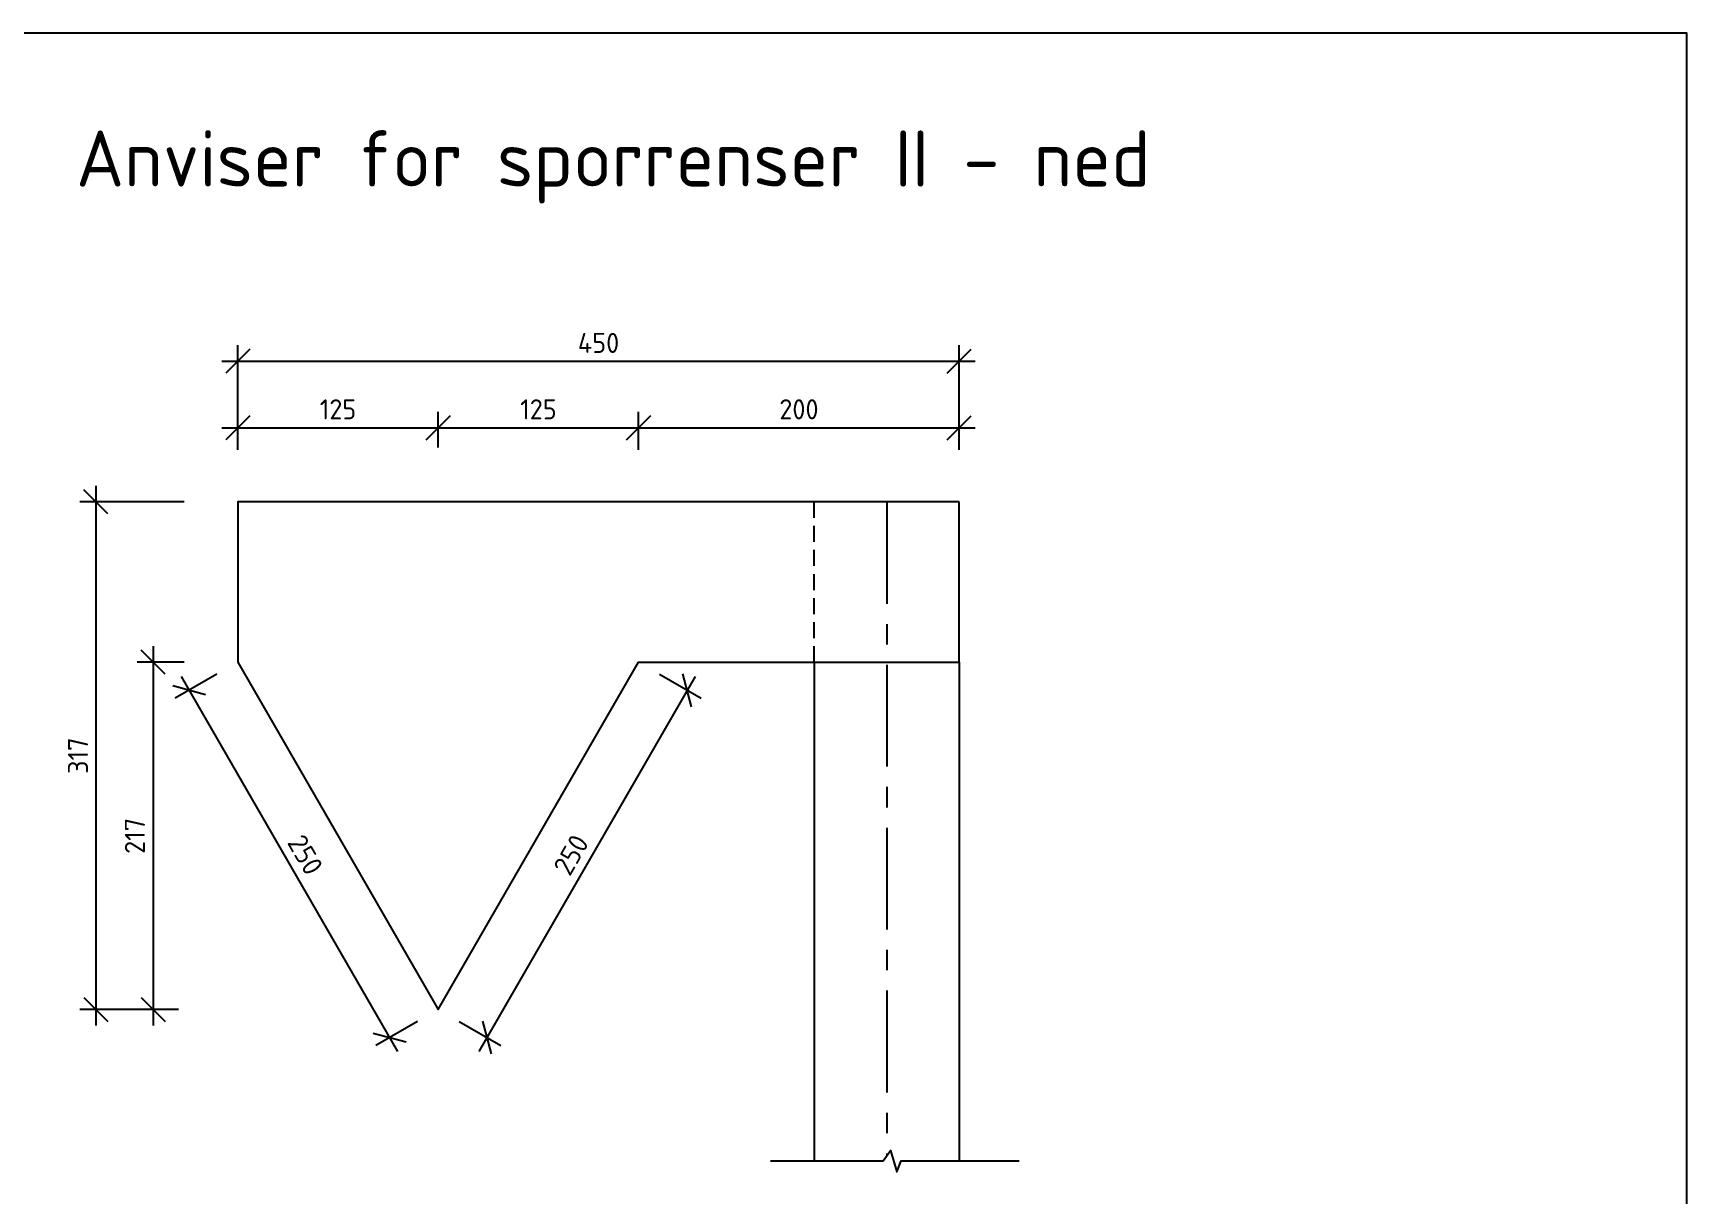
# Model space of a CAD drawing. Header units: metres. Extents: x 24 to 11324, y -6370 to 1435.
# Drawn here: x 970 to 2002, y 711 to 1435 of the extents above; entities that cross this region are included whole.
import ezdxf

# ---------------------------------------------------------------- set-up
doc = ezdxf.new("R2010")
doc.units = ezdxf.units.M
doc.linetypes.add('CENTERX2', pattern=[101.6, 63.5, -12.7, 12.7, -12.7])
doc.linetypes.add('DASHED_2', pattern=[3, 2, -1])
doc.layers.get('0').update_dxf_attribs({"linetype": 'CONTINUOUS'})
doc.layers.get('DEFPOINTS').update_dxf_attribs({"linetype": 'CONTINUOUS'})
for name, color, linetype in [('DIM', 4, 'CONTINUOUS'), ('Maal', 2, 'CONTINUOUS'), ('Senterlinjer', 4, 'CENTERX2'), ('Skilt', 5, 'CONTINUOUS'), ('Stolpe', 2, 'CONTINUOUS'), ('T140', 6, 'CONTINUOUS')]:
    doc.layers.add(name, color=color, linetype=linetype)
doc.layers.add('P-MV', color=6, linetype='CONTINUOUS', plot=False)
doc.styles.add('iso3098', font='iso3098.shx')
doc.styles.add('ISO70', font='ISO3098.shx', dxfattribs={"height": 7})
doc.dimstyles.new('POINT_1-5MM', dxfattribs={"dimscale": 10, "dimtxt": 1.25, "dimasz": 1.5, "dimexe": 1, "dimexo": 1.5, "dimgap": 0.5, "dimtad": 1, "dimdec": 0, "dimzin": 0, "dimdsep": 46, "dimtxsty": 'iso3098', "dimblk1": 'OBLIQUE', "dimblk2": 'OBLIQUE', "dimsah": 1, "dimcen": 4, "dimdle": 1, "dimclrd": 256, "dimclre": 256, "dimadec": 0, "dimazin": 0, "dimtfac": 1, "dimtdec": 0, "dimtix": 1, "dimtmove": 2, "dimatfit": 3, "dimldrblk": 'OBLIQUE', "dimfxl": 1, "dimtolj": 1, "dimtzin": 0, "dimlwd": -1, "dimlwe": -1, "dimarcsym": 0})

# ---------------------------------------------------------------- blocks, each defined once
blk = doc.blocks.new('_Oblique')
at = {"color": 0, "linetype": 'ByBlock', "lineweight": -2}
blk.add_line((-0.5, -0.5), (0.5, 0.5), dxfattribs=at)
blk = doc.blocks.new('*D10')
at = {"layer": 'DEFPOINTS', "color": 0, "transparency": 16777216}
for p in [(1079.6, 1042.7), (1045.3, 826.1), (1076.1, 826.1)]:
    blk.add_point(p, dxfattribs=at)
at = {"layer": 'Maal', "transparency": 16777216}
for p, q in [((1045.3, 1052.7), (1045.3, 816.1)), ((1064.6, 1042.7), (1035.3, 1042.7)), ((1061.1, 826.1), (1035.3, 826.1))]:
    blk.add_line(p, q, dxfattribs=at)
at = {"layer": 'Maal', "transparency": 16777216, "xscale": 15, "yscale": 15, "zscale": 15}
for p, rotation in [((1045.3, 1042.7), 90), ((1045.3, 826.1), 270)]:
    blk.add_blockref('_Oblique', p, dxfattribs=dict(at, rotation=rotation))
at = {"layer": 'Maal', "color": 0, "transparency": 16777216, "insert": (1033.9, 934.4), "char_height": 12.5, "attachment_point": 5, "rotation": 90, "style": 'iso3098'}
blk.add_mtext('\\A1;217', dxfattribs=at)
blk = doc.blocks.new('*D11')
at = {"layer": 'DEFPOINTS', "color": 0, "transparency": 16777216}
for p in [(1079.6, 1142.7), (1009.6, 826.1), (1076.1, 826.1)]:
    blk.add_point(p, dxfattribs=at)
at = {"layer": 'Maal', "transparency": 16777216}
for p, q in [((1009.6, 1152.7), (1009.6, 816.1)), ((1064.6, 1142.7), (999.6, 1142.7)), ((1061.1, 826.1), (999.6, 826.1))]:
    blk.add_line(p, q, dxfattribs=at)
at = {"layer": 'Maal', "transparency": 16777216, "xscale": 15, "yscale": 15, "zscale": 15}
for p, rotation in [((1009.6, 1142.7), 90), ((1009.6, 826.1), 270)]:
    blk.add_blockref('_Oblique', p, dxfattribs=dict(at, rotation=rotation))
at = {"layer": 'Maal', "color": 0, "transparency": 16777216, "insert": (998.4, 984.4), "char_height": 12.5, "attachment_point": 5, "rotation": 90, "style": 'iso3098'}
blk.add_mtext('\\A1;317', dxfattribs=at)
blk = doc.blocks.new('*D12')
at = {"layer": 'DEFPOINTS', "color": 0, "transparency": 16777216}
for p in [(1098.1, 1042.7), (1223.1, 826.1), (1192.8, 808.7)]:
    blk.add_point(p, dxfattribs=at)
at = {"layer": 'Maal', "transparency": 16777216}
for p, q in [((1085.1, 1035.2), (1059.1, 1020.2)), ((1062.8, 1033.8), (1197.8, 800)), ((1210.1, 818.6), (1184.1, 803.7))]:
    blk.add_line(p, q, dxfattribs=at)
at = {"layer": 'Maal', "transparency": 16777216, "xscale": 15, "yscale": 15, "zscale": 15}
for p, rotation in [((1067.8, 1025.2), 120), ((1192.8, 808.7), 299.9999999999999)]:
    blk.add_blockref('_Oblique', p, dxfattribs=dict(at, rotation=rotation))
at = {"layer": 'Maal', "color": 0, "transparency": 16777216, "insert": (1140.2, 922.6), "char_height": 12.5, "attachment_point": 5, "rotation": 300, "style": 'iso3098'}
blk.add_mtext('\\A1;250', dxfattribs=at)
blk = doc.blocks.new('*D13')
at = {"layer": 'DEFPOINTS', "color": 0, "transparency": 16777216}
for p in [(1348.1, 1042.7), (1223.1, 826.1), (1253.4, 808.7)]:
    blk.add_point(p, dxfattribs=at)
at = {"layer": 'Maal', "transparency": 16777216}
for p, q in [((1383.4, 1033.8), (1248.4, 800)), ((1361.1, 1035.2), (1387.1, 1020.2)), ((1236.1, 818.6), (1262.1, 803.7))]:
    blk.add_line(p, q, dxfattribs=at)
at = {"layer": 'Maal', "transparency": 16777216, "xscale": 15, "yscale": 15, "zscale": 15}
for p, rotation in [((1378.4, 1025.2), 60.00000000000002), ((1253.4, 808.7), 240)]:
    blk.add_blockref('_Oblique', p, dxfattribs=dict(at, rotation=rotation))
at = {"layer": 'Maal', "color": 0, "transparency": 16777216, "insert": (1306, 922.6), "char_height": 12.5, "attachment_point": 5, "rotation": 60, "style": 'iso3098'}
blk.add_mtext('\\A1;250', dxfattribs=at)
blk = doc.blocks.new('*D14')
at = {"layer": 'DEFPOINTS', "color": 0, "transparency": 16777216}
for p in [(1548.1, 1188.9), (1348.1, 1160.1), (1548.1, 1160.1)]:
    blk.add_point(p, dxfattribs=at)
at = {"layer": 'Maal', "transparency": 16777216}
for p, q in [((1348.1, 1175.1), (1348.1, 1198.9)), ((1548.1, 1175.1), (1548.1, 1198.9)), ((1338.1, 1188.9), (1558.1, 1188.9))]:
    blk.add_line(p, q, dxfattribs=at)
at = {"layer": 'Maal', "transparency": 16777216, "xscale": 15, "yscale": 15, "zscale": 15, "rotation": 180}
blk.add_blockref('_Oblique', (1348.1, 1188.9), dxfattribs=at)
at = {"layer": 'Maal', "transparency": 16777216, "xscale": 15, "yscale": 15, "zscale": 15}
blk.add_blockref('_Oblique', (1548.1, 1188.9), dxfattribs=at)
at = {"layer": 'Maal', "color": 0, "transparency": 16777216, "insert": (1448.1, 1200.4), "char_height": 12.5, "attachment_point": 5, "style": 'iso3098'}
blk.add_mtext('\\A1;200', dxfattribs=at)
blk = doc.blocks.new('*D15')
at = {"layer": 'DEFPOINTS', "color": 0, "transparency": 16777216}
for p in [(1548.1, 1230.5), (1098.1, 1160.1), (1548.1, 1160.1)]:
    blk.add_point(p, dxfattribs=at)
at = {"layer": 'Maal', "transparency": 16777216}
for p, q in [((1098.1, 1175.1), (1098.1, 1240.5)), ((1548.1, 1175.1), (1548.1, 1240.5)), ((1088.1, 1230.5), (1558.1, 1230.5))]:
    blk.add_line(p, q, dxfattribs=at)
at = {"layer": 'Maal', "transparency": 16777216, "xscale": 15, "yscale": 15, "zscale": 15, "rotation": 180}
blk.add_blockref('_Oblique', (1098.1, 1230.5), dxfattribs=at)
at = {"layer": 'Maal', "transparency": 16777216, "xscale": 15, "yscale": 15, "zscale": 15}
blk.add_blockref('_Oblique', (1548.1, 1230.5), dxfattribs=at)
at = {"layer": 'Maal', "color": 0, "transparency": 16777216, "insert": (1323.1, 1241.8), "char_height": 12.5, "attachment_point": 5, "style": 'iso3098'}
blk.add_mtext('\\A1;450', dxfattribs=at)
blk = doc.blocks.new('*D16')
at = {"layer": 'DEFPOINTS', "color": 0, "transparency": 16777216}
for p in [(1348.1, 1188.9), (1223.1, 1161.5), (1348.1, 1160.1)]:
    blk.add_point(p, dxfattribs=at)
at = {"layer": 'Maal', "transparency": 16777216}
for p, q in [((1223.1, 1176.5), (1223.1, 1198.9)), ((1348.1, 1175.1), (1348.1, 1198.9)), ((1213.1, 1188.9), (1358.1, 1188.9))]:
    blk.add_line(p, q, dxfattribs=at)
at = {"layer": 'Maal', "transparency": 16777216, "xscale": 15, "yscale": 15, "zscale": 15, "rotation": 180}
blk.add_blockref('_Oblique', (1223.1, 1188.9), dxfattribs=at)
at = {"layer": 'Maal', "transparency": 16777216, "xscale": 15, "yscale": 15, "zscale": 15}
blk.add_blockref('_Oblique', (1348.1, 1188.9), dxfattribs=at)
at = {"layer": 'Maal', "color": 0, "transparency": 16777216, "insert": (1285.6, 1200.4), "char_height": 12.5, "attachment_point": 5, "style": 'iso3098'}
blk.add_mtext('\\A1;125', dxfattribs=at)
blk = doc.blocks.new('*D17')
at = {"layer": 'DEFPOINTS', "color": 0, "transparency": 16777216}
for p in [(1223.1, 1188.9), (1098.1, 1160.1), (1223.1, 1161.5)]:
    blk.add_point(p, dxfattribs=at)
at = {"layer": 'Maal', "transparency": 16777216}
for p, q in [((1098.1, 1175.1), (1098.1, 1198.9)), ((1223.1, 1176.5), (1223.1, 1198.9)), ((1088.1, 1188.9), (1233.1, 1188.9))]:
    blk.add_line(p, q, dxfattribs=at)
at = {"layer": 'Maal', "transparency": 16777216, "xscale": 15, "yscale": 15, "zscale": 15, "rotation": 180}
blk.add_blockref('_Oblique', (1098.1, 1188.9), dxfattribs=at)
at = {"layer": 'Maal', "transparency": 16777216, "xscale": 15, "yscale": 15, "zscale": 15}
blk.add_blockref('_Oblique', (1223.1, 1188.9), dxfattribs=at)
at = {"layer": 'Maal', "color": 0, "transparency": 16777216, "insert": (1160.6, 1200.4), "char_height": 12.5, "attachment_point": 5, "style": 'iso3098'}
blk.add_mtext('\\A1;125', dxfattribs=at)

msp = doc.modelspace()

# ---------------------------------------------------------------- linework, layer by layer
at = {"layer": 'P-MV'}
msp.add_lwpolyline([(24.5, 0), (1577, 0), (1577, 207.5), (2002, 207.5), (2002, 1435), (24.5, 1435)], close=True, dxfattribs=at)
at = {"layer": 'Senterlinjer'}
msp.add_line((1502.9, 1142.7), (1502.9, 735), dxfattribs=at)
at = {"layer": 'Skilt'}
msp.add_lwpolyline([(1548.1, 1142.7), (1098.1, 1142.7), (1098.1, 1042.7), (1223.1, 826.1), (1348.1, 1042.7), (1548.1, 1042.7)], close=True, dxfattribs=at)
at = {"layer": 'Stolpe', "linetype": 'DASHED_2', "ltscale": 5}
msp.add_line((1457.7, 1042.7), (1457.7, 1142.7), dxfattribs=at)
at = {"layer": 'Stolpe'}
for p, q in [((1457.7, 1042.7), (1457.7, 731.7)), ((1548.1, 1042.7), (1548.1, 731.7))]:
    msp.add_line(p, q, dxfattribs=at)
msp.add_lwpolyline([(1430.4, 731.7), (1500.6, 731.7), (1505.2, 738.3), (1509.2, 724.9), (1511.9, 731.7), (1585.4, 731.7)], dxfattribs=at)
at = {"layer": 'T140'}
msp.add_lwpolyline([(24.5, 0), (2002, 0), (2002, 1435), (24.5, 1435)], close=True, dxfattribs=at)

# ---------------------------------------------------------------- texts
at = {"layer": 'DIM', "color": 1, "style": 'ISO70'}
msp.add_text('Anviser for sporrenser II - ned', height=35, dxfattribs=at).set_placement((997.2, 1339.3))

# ---------------------------------------------------------------- dimensions: what is measured, and where the dimension line sits
at = {"layer": 'Maal'}
for base, p1, p2, picture, middle in [((1548.1, 1230.5), (1098.1, 1160.1), (1548.1, 1160.1), '*D15', (1323.1, 1241.8)), ((1223.1, 1188.9), (1098.1, 1160.1), (1223.1, 1161.5), '*D17', (1160.6, 1200.4)), ((1348.1, 1188.9), (1223.1, 1161.5), (1348.1, 1160.1), '*D16', (1285.6, 1200.4)), ((1548.1, 1188.9), (1348.1, 1160.1), (1548.1, 1160.1), '*D14', (1448.1, 1200.4))]:
    dim = msp.add_linear_dim(base=base, p1=p1, p2=p2, dimstyle='POINT_1-5MM', dxfattribs=at)
    dim.commit()
    dim.dimension.update_dxf_attribs({"geometry": picture, "text_midpoint": middle})
for base, p1, picture, middle in [((1009.6, 826.1), (1079.6, 1142.7), '*D11', (998.4, 984.4)), ((1045.3, 826.1), (1079.6, 1042.7), '*D10', (1033.9, 934.4))]:
    dim = msp.add_linear_dim(base=base, p1=p1, p2=(1076.1, 826.1), angle=270, dimstyle='POINT_1-5MM', dxfattribs=at)
    dim.commit()
    dim.dimension.update_dxf_attribs({"geometry": picture, "text_midpoint": middle})
for p1, distance, picture, middle in [((1098.1, 1042.7), -35, '*D12', (1140.2, 922.6)), ((1348.1, 1042.7), 35, '*D13', (1306, 922.6))]:
    dim = msp.add_aligned_dim(p1=p1, p2=(1223.1, 826.1), distance=distance, dimstyle='POINT_1-5MM', dxfattribs=at)
    dim.commit()
    dim.dimension.update_dxf_attribs({"geometry": picture, "text_midpoint": middle})

doc.saveas('drawing.dxf')
